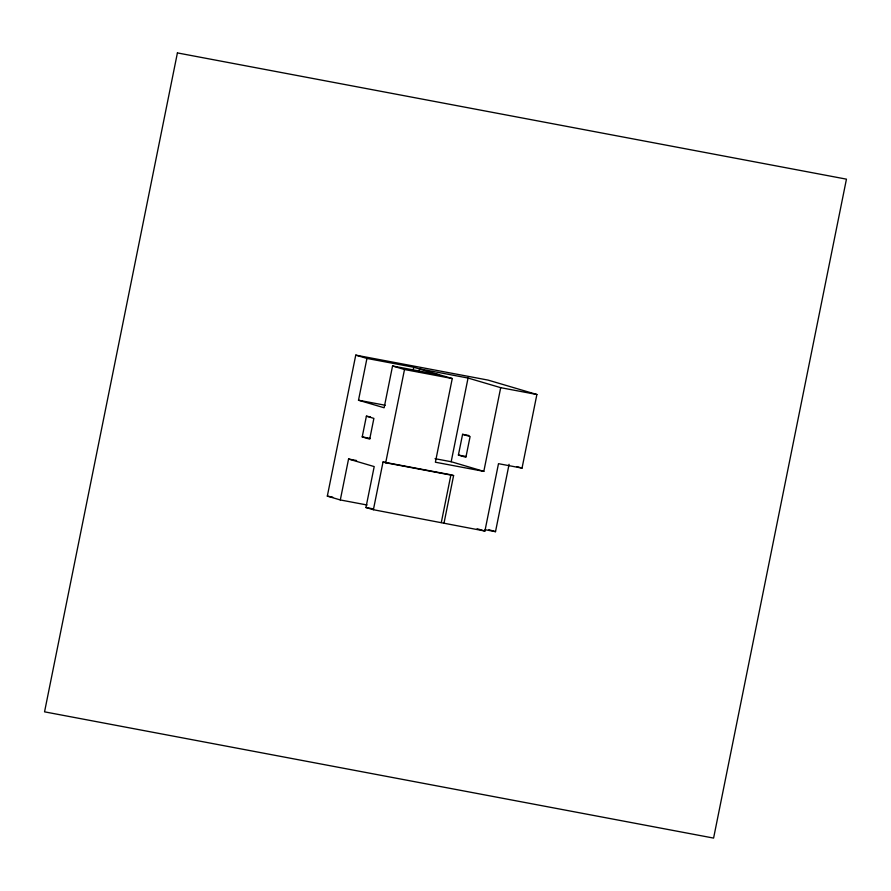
<?xml version="1.0" encoding="UTF-8"?>
<svg xmlns="http://www.w3.org/2000/svg" width="891" height="891" viewBox="0 0 891 891"><rect width="100%" height="100%" fill="white"/><g stroke="black" fill="none" stroke-linecap="round" stroke-linejoin="round"><path stroke-width="1.34" d="M340.306 499.951L327.32 496.12L355.754 355.13L488.123 380.112L536.883 394.501L522.037 468.12L498.492 463.676L484.904 531.047L373.396 509.719L365.945 507.514L374.198 466.583L348.559 459.021L340.306 499.951L367.059 504.997M439.374 374.821L392.552 365.989L384.132 407.766L358.505 400.215L366.936 358.427L355.754 355.13M366.39 416.175L373.886 418.391L369.709 439.118L362.214 436.902L366.39 416.175L370.478 416.943M373.396 509.719L383.03 461.983L450.924 474.792L453.597 475.582L443.974 523.318M453.597 475.582L385.692 462.763L404.503 369.52L392.552 365.989M413.201 369.965L413.747 367.27L366.936 358.427M419.082 371.603L419.628 368.896L468.053 378.04L500.697 387.674L536.883 394.501M413.747 367.27L452.26 378.53L435.387 462.217L483.824 471.361L500.697 387.674M483.824 471.361L451.18 461.727L468.053 378.04M441.301 522.527L450.924 474.792M462.585 434.329L470.092 436.545L465.904 457.272L458.408 455.056L462.585 434.329L468.9 435.521M485.038 529.688L495.507 531.671L509.084 464.3M404.503 369.52L452.26 378.53M358.505 400.215L385.257 405.26M362.214 436.902L370.4 438.45M458.408 455.056L465.982 456.493M435.042 458.687L451.18 461.727M348.559 459.021L356.578 460.536M327.32 496.12L332.733 497.145M365.945 507.514L372.627 508.783M516.858 466.594L522.037 468.12M383.03 461.983L385.692 462.763M488.869 529.711L495.507 531.671M477.13 528.753L484.904 531.047M177.409 52.914L44.55 711.842L713.591 838.086L846.45 179.158L177.409 52.914"/></g></svg>
